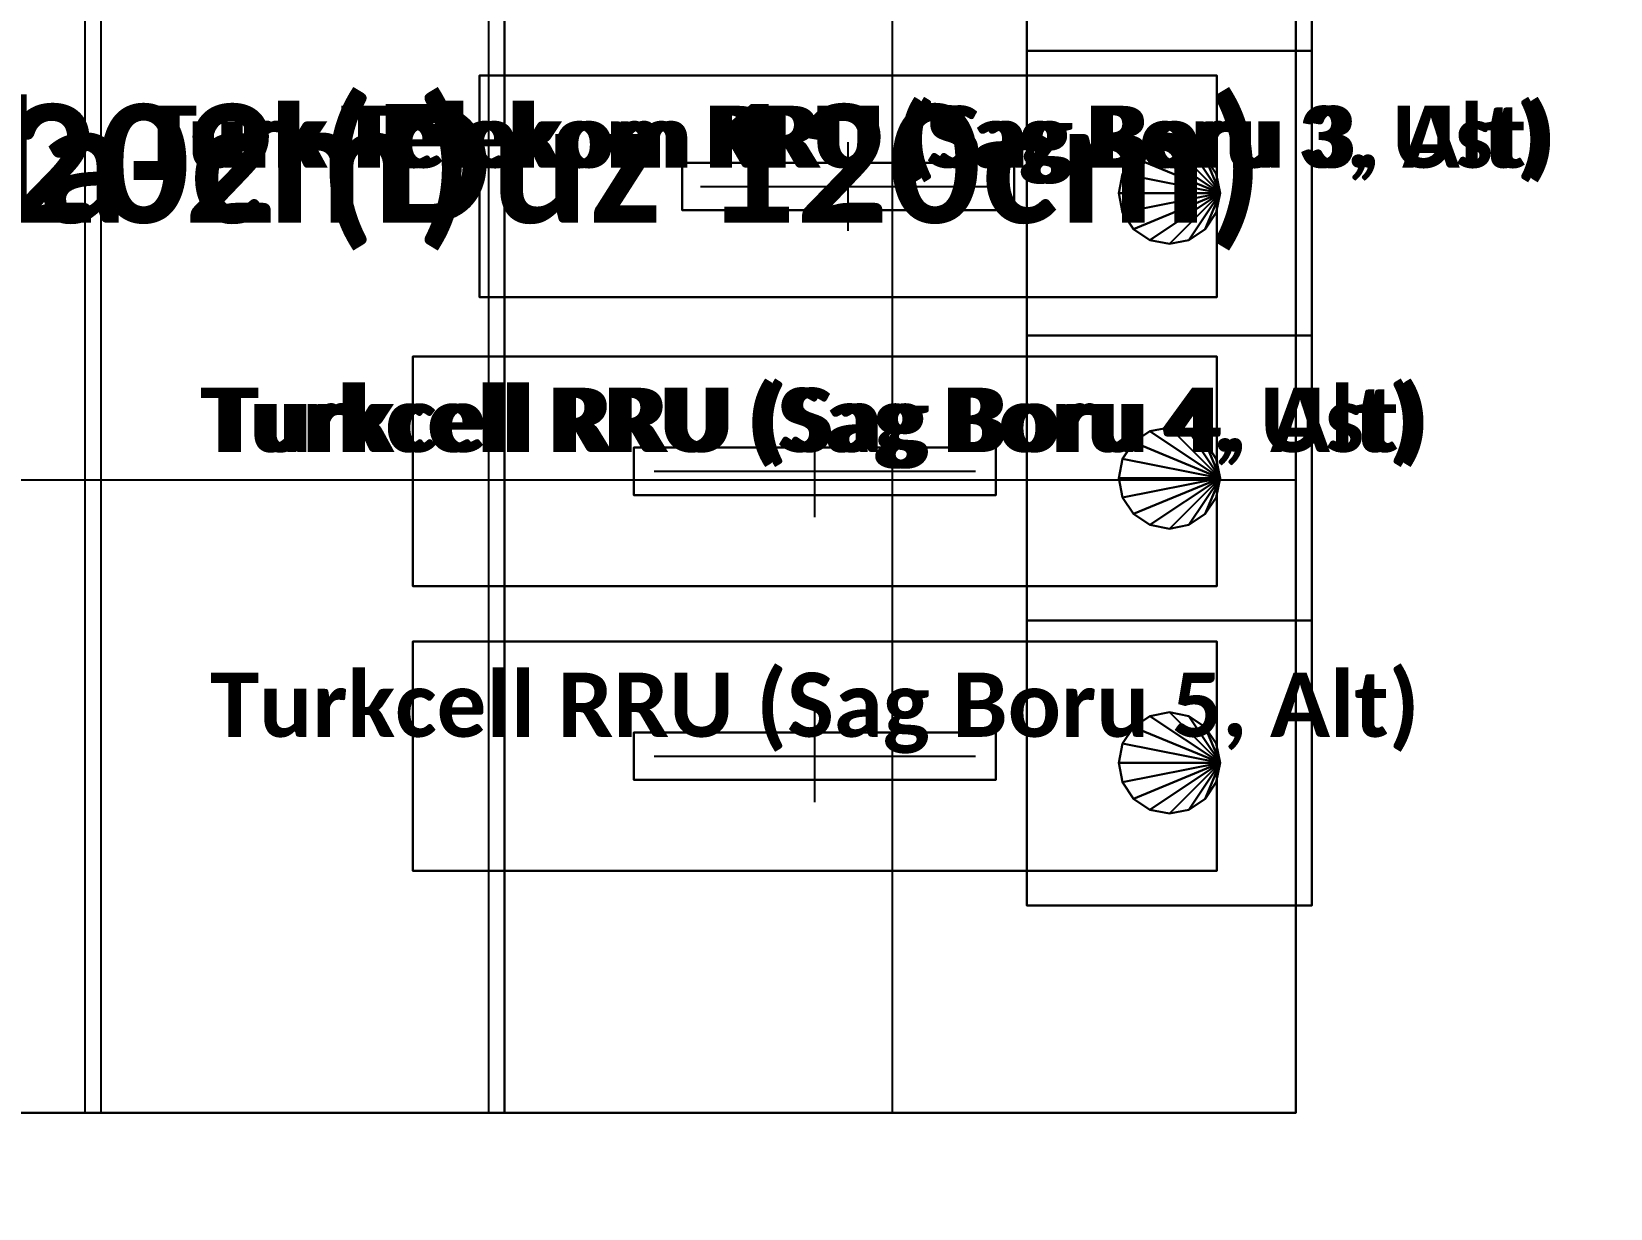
# Model space of a CAD drawing. Header units: metres. Extents: x -15 to 15, y -45.1 to 2.
# Drawn here: x -1.559 to -0.562, y 0.518 to 1.262 of the extents above; entities that cross this region are included whole.
import ezdxf
from ezdxf.enums import TextEntityAlignment as Align

# ---------------------------------------------------------------- set-up
doc = ezdxf.new("R2010")
doc.units = ezdxf.units.M
for name, color, linetype in [('BLOK_OZEL_PLATFORM', 140, 'CONTINUOUS'), ('EKP_TURK_TELEKOM_RRU', 4, 'CONTINUOUS'), ('EKP_TURKCELL_RRU', 5, 'CONTINUOUS'), ('MONTAJ_BORULARI', 2, 'CONTINUOUS'), ('ZEMIN_PLATFORM', 8, 'CONTINUOUS')]:
    doc.layers.add(name, color=color, linetype=linetype)
doc.styles.get("Standard").update_dxf_attribs({"font": 'calibrib.ttf'})

msp = doc.modelspace()

# ---------------------------------------------------------------- linework, layer by layer
at = {"layer": 'BLOK_OZEL_PLATFORM'}
for p, q in [((-1.52552, 0.57879, 0.011), (-1.52552, 1.77879, 0.011)), ((-1.51552, 0.57879, 0.011), (-1.51552, 1.77879, 0.011)), ((-1.27052, 0.57879, 0.011), (-1.27052, 1.77879, 0.011)), ((-1.26052, 0.57879, -0.029), (-1.26052, 1.77879, -0.029)), ((-1.26052, 0.57879, 0.011), (-1.26052, 1.77879, 0.011)), ((-1.01552, 0.57879, 0.011), (-1.01552, 1.77879, 0.011)), ((-0.76052, 0.57879, -0.029), (-0.76052, 1.77879, -0.029)), ((-0.76052, 0.57879, 0.011), (-0.76052, 1.77879, 0.011)), ((-2.28052, 0.97879, 0.011), (-1.26052, 0.97879, 0.011)), ((-1.78052, 0.97879, 0.011), (-0.76052, 0.97879, 0.011)), ((-2.28052, 0.57879, -0.029), (-1.26052, 0.57879, -0.029)), ((-2.28052, 0.57879, 0.011), (-1.26052, 0.57879, 0.011)), ((-1.78052, 0.57879, -0.029), (-0.76052, 0.57879, -0.029)), ((-1.78052, 0.57879, 0.011), (-0.76052, 0.57879, 0.011)), ((-1.26052, 0.57879, -0.029), (-1.26052, 0.57879, 0.011)), ((-0.76052, 0.57879, -0.029), (-0.76052, 0.57879, 0.011))]:
    msp.add_line(p, q, dxfattribs=at)
for points in [[(-2.28052, 0.57879, -0.029), (-1.26052, 0.57879, -0.029), (-1.26052, 1.77879, -0.029), (-2.28052, 1.77879, -0.029)], [(-2.28052, 0.57879, 0.011), (-1.26052, 0.57879, 0.011), (-1.26052, 1.77879, 0.011), (-2.28052, 1.77879, 0.011)], [(-1.78052, 0.57879, -0.029), (-0.76052, 0.57879, -0.029), (-0.76052, 1.77879, -0.029), (-1.78052, 1.77879, -0.029)], [(-1.78052, 0.57879, 0.011), (-0.76052, 0.57879, 0.011), (-0.76052, 1.77879, 0.011), (-1.78052, 1.77879, 0.011)], [(-1.26052, 0.57879, -0.029), (-1.26052, 1.77879, -0.029), (-1.26052, 1.77879, 0.011), (-1.26052, 0.57879, 0.011)], [(-0.76052, 0.57879, -0.029), (-0.76052, 1.77879, -0.029), (-0.76052, 1.77879, 0.011), (-0.76052, 0.57879, 0.011)], [(-2.28052, 0.57879, -0.029), (-1.26052, 0.57879, -0.029), (-1.26052, 0.57879, 0.011), (-2.28052, 0.57879, 0.011)], [(-1.78052, 0.57879, -0.029), (-0.76052, 0.57879, -0.029), (-0.76052, 0.57879, 0.011), (-1.78052, 0.57879, 0.011)]]:
    msp.add_3dface(points, dxfattribs=at)
at = {"layer": 'EKP_TURK_TELEKOM_RRU'}
for p, q in [((-0.81052, 1.23429, 0.36), (-1.27652, 1.23429, 0.36)), ((-1.27652, 1.23429, 0.36), (-1.27652, 1.09429, 0.36)), ((-0.81052, 1.23429, 0.87), (-1.27652, 1.23429, 0.87)), ((-1.27652, 1.23429, 0.87), (-1.27652, 1.09429, 0.87)), ((-1.27652, 1.23429, 0.36), (-1.27652, 1.23429, 0.87)), ((-0.81052, 1.23429, 1.14), (-1.27652, 1.23429, 1.14)), ((-1.27652, 1.23429, 1.14), (-1.27652, 1.09429, 1.14)), ((-0.81052, 1.23429, 1.65), (-1.27652, 1.23429, 1.65)), ((-1.27652, 1.23429, 1.65), (-1.27652, 1.09429, 1.65)), ((-1.27652, 1.23429, 1.14), (-1.27652, 1.23429, 1.65)), ((-0.81052, 1.09429, 0.36), (-0.81052, 1.23429, 0.36)), ((-0.81052, 1.09429, 0.87), (-0.81052, 1.23429, 0.87)), ((-0.81052, 1.23429, 0.36), (-0.81052, 1.23429, 0.87)), ((-0.81052, 1.09429, 1.14), (-0.81052, 1.23429, 1.14)), ((-0.81052, 1.09429, 1.65), (-0.81052, 1.23429, 1.65)), ((-0.81052, 1.23429, 1.14), (-0.81052, 1.23429, 1.65)), ((-1.04352, 1.13629, 0.87), (-1.04352, 1.19229, 0.87)), ((-1.04352, 1.13629, 1.65), (-1.04352, 1.19229, 1.65)), ((-0.93867, 1.17929, 0.87), (-1.14837, 1.17929, 0.87)), ((-1.14837, 1.17929, 0.87), (-1.14837, 1.14929, 0.87)), ((-0.93867, 1.17929, 0.9), (-1.14837, 1.17929, 0.9)), ((-1.14837, 1.17929, 0.9), (-1.14837, 1.14929, 0.9)), ((-1.14837, 1.17929, 0.87), (-1.14837, 1.17929, 0.9)), ((-0.93867, 1.17929, 1.65), (-1.14837, 1.17929, 1.65)), ((-1.14837, 1.17929, 1.65), (-1.14837, 1.14929, 1.65)), ((-0.93867, 1.17929, 1.68), (-1.14837, 1.17929, 1.68)), ((-1.14837, 1.17929, 1.68), (-1.14837, 1.14929, 1.68)), ((-1.14837, 1.17929, 1.65), (-1.14837, 1.17929, 1.68)), ((-0.93867, 1.14929, 0.87), (-0.93867, 1.17929, 0.87)), ((-0.93867, 1.14929, 0.9), (-0.93867, 1.17929, 0.9)), ((-0.93867, 1.17929, 0.87), (-0.93867, 1.17929, 0.9)), ((-0.93867, 1.14929, 1.65), (-0.93867, 1.17929, 1.65)), ((-0.93867, 1.14929, 1.68), (-0.93867, 1.17929, 1.68)), ((-0.93867, 1.17929, 1.65), (-0.93867, 1.17929, 1.68)), ((-1.13672, 1.16429, 0.87), (-0.95032, 1.16429, 0.87)), ((-1.13672, 1.16429, 1.65), (-0.95032, 1.16429, 1.65)), ((-1.14837, 1.14929, 0.87), (-0.93867, 1.14929, 0.87)), ((-1.14837, 1.14929, 0.9), (-0.93867, 1.14929, 0.9)), ((-1.14837, 1.14929, 0.87), (-1.14837, 1.14929, 0.9)), ((-1.14837, 1.14929, 1.65), (-0.93867, 1.14929, 1.65)), ((-1.14837, 1.14929, 1.68), (-0.93867, 1.14929, 1.68)), ((-1.14837, 1.14929, 1.65), (-1.14837, 1.14929, 1.68)), ((-0.93867, 1.14929, 0.87), (-0.93867, 1.14929, 0.9)), ((-0.93867, 1.14929, 1.65), (-0.93867, 1.14929, 1.68)), ((-1.27652, 1.09429, 0.36), (-0.81052, 1.09429, 0.36)), ((-1.27652, 1.09429, 0.87), (-0.81052, 1.09429, 0.87)), ((-1.27652, 1.09429, 0.36), (-1.27652, 1.09429, 0.87)), ((-1.27652, 1.09429, 1.14), (-0.81052, 1.09429, 1.14)), ((-1.27652, 1.09429, 1.65), (-0.81052, 1.09429, 1.65)), ((-1.27652, 1.09429, 1.14), (-1.27652, 1.09429, 1.65)), ((-0.81052, 1.09429, 0.36), (-0.81052, 1.09429, 0.87)), ((-0.81052, 1.09429, 1.14), (-0.81052, 1.09429, 1.65))]:
    msp.add_line(p, q, dxfattribs=at)
for points in [[(-1.27652, 1.09429, 0.36), (-0.81052, 1.09429, 0.36), (-0.81052, 1.23429, 0.36), (-1.27652, 1.23429, 0.36)], [(-1.27652, 1.09429, 0.87), (-0.81052, 1.09429, 0.87), (-0.81052, 1.23429, 0.87), (-1.27652, 1.23429, 0.87)], [(-1.27652, 1.23429, 0.36), (-0.81052, 1.23429, 0.36), (-0.81052, 1.23429, 0.87), (-1.27652, 1.23429, 0.87)], [(-1.27652, 1.09429, 0.36), (-1.27652, 1.23429, 0.36), (-1.27652, 1.23429, 0.87), (-1.27652, 1.09429, 0.87)], [(-1.27652, 1.09429, 1.14), (-0.81052, 1.09429, 1.14), (-0.81052, 1.23429, 1.14), (-1.27652, 1.23429, 1.14)], [(-1.27652, 1.09429, 1.65), (-0.81052, 1.09429, 1.65), (-0.81052, 1.23429, 1.65), (-1.27652, 1.23429, 1.65)], [(-1.27652, 1.23429, 1.14), (-0.81052, 1.23429, 1.14), (-0.81052, 1.23429, 1.65), (-1.27652, 1.23429, 1.65)], [(-1.27652, 1.09429, 1.14), (-1.27652, 1.23429, 1.14), (-1.27652, 1.23429, 1.65), (-1.27652, 1.09429, 1.65)], [(-0.81052, 1.09429, 0.36), (-0.81052, 1.23429, 0.36), (-0.81052, 1.23429, 0.87), (-0.81052, 1.09429, 0.87)], [(-0.81052, 1.09429, 1.14), (-0.81052, 1.23429, 1.14), (-0.81052, 1.23429, 1.65), (-0.81052, 1.09429, 1.65)], [(-1.14837, 1.14929, 0.87), (-0.93867, 1.14929, 0.87), (-0.93867, 1.17929, 0.87), (-1.14837, 1.17929, 0.87)], [(-1.14837, 1.14929, 0.9), (-0.93867, 1.14929, 0.9), (-0.93867, 1.17929, 0.9), (-1.14837, 1.17929, 0.9)], [(-1.14837, 1.17929, 0.87), (-0.93867, 1.17929, 0.87), (-0.93867, 1.17929, 0.9), (-1.14837, 1.17929, 0.9)], [(-1.14837, 1.14929, 0.87), (-1.14837, 1.17929, 0.87), (-1.14837, 1.17929, 0.9), (-1.14837, 1.14929, 0.9)], [(-1.14837, 1.14929, 1.65), (-0.93867, 1.14929, 1.65), (-0.93867, 1.17929, 1.65), (-1.14837, 1.17929, 1.65)], [(-1.14837, 1.14929, 1.68), (-0.93867, 1.14929, 1.68), (-0.93867, 1.17929, 1.68), (-1.14837, 1.17929, 1.68)], [(-1.14837, 1.17929, 1.65), (-0.93867, 1.17929, 1.65), (-0.93867, 1.17929, 1.68), (-1.14837, 1.17929, 1.68)], [(-1.14837, 1.14929, 1.65), (-1.14837, 1.17929, 1.65), (-1.14837, 1.17929, 1.68), (-1.14837, 1.14929, 1.68)], [(-0.93867, 1.14929, 0.87), (-0.93867, 1.17929, 0.87), (-0.93867, 1.17929, 0.9), (-0.93867, 1.14929, 0.9)], [(-0.93867, 1.14929, 1.65), (-0.93867, 1.17929, 1.65), (-0.93867, 1.17929, 1.68), (-0.93867, 1.14929, 1.68)], [(-1.14837, 1.14929, 0.87), (-0.93867, 1.14929, 0.87), (-0.93867, 1.14929, 0.9), (-1.14837, 1.14929, 0.9)], [(-1.14837, 1.14929, 1.65), (-0.93867, 1.14929, 1.65), (-0.93867, 1.14929, 1.68), (-1.14837, 1.14929, 1.68)], [(-1.27652, 1.09429, 0.36), (-0.81052, 1.09429, 0.36), (-0.81052, 1.09429, 0.87), (-1.27652, 1.09429, 0.87)], [(-1.27652, 1.09429, 1.14), (-0.81052, 1.09429, 1.14), (-0.81052, 1.09429, 1.65), (-1.27652, 1.09429, 1.65)]]:
    msp.add_3dface(points, dxfattribs=at)
at = {"layer": 'EKP_TURKCELL_RRU'}
for p, q in [((-0.81052, 1.05679, 0.3335), (-1.31852, 1.05679, 0.3335)), ((-1.31852, 1.05679, 0.3335), (-1.31852, 0.91179, 0.3335)), ((-0.81052, 1.05679, 0.8965), (-1.31852, 1.05679, 0.8965)), ((-1.31852, 1.05679, 0.8965), (-1.31852, 0.91179, 0.8965)), ((-1.31852, 1.05679, 0.3335), (-1.31852, 1.05679, 0.8965)), ((-0.81052, 1.05679, 1.1135), (-1.31852, 1.05679, 1.1135)), ((-1.31852, 1.05679, 1.1135), (-1.31852, 0.91179, 1.1135)), ((-0.81052, 1.05679, 1.6765), (-1.31852, 1.05679, 1.6765)), ((-1.31852, 1.05679, 1.6765), (-1.31852, 0.91179, 1.6765)), ((-1.31852, 1.05679, 1.1135), (-1.31852, 1.05679, 1.6765)), ((-0.81052, 0.91179, 0.3335), (-0.81052, 1.05679, 0.3335)), ((-0.81052, 0.91179, 0.8965), (-0.81052, 1.05679, 0.8965)), ((-0.81052, 1.05679, 0.3335), (-0.81052, 1.05679, 0.8965)), ((-0.81052, 0.91179, 1.1135), (-0.81052, 1.05679, 1.1135)), ((-0.81052, 0.91179, 1.6765), (-0.81052, 1.05679, 1.6765)), ((-0.81052, 1.05679, 1.1135), (-0.81052, 1.05679, 1.6765)), ((-1.06452, 0.95529, 0.8965), (-1.06452, 1.01329, 0.8965)), ((-1.06452, 0.95529, 1.6765), (-1.06452, 1.01329, 1.6765)), ((-0.95022, 0.99929, 0.8965), (-1.17882, 0.99929, 0.8965)), ((-1.17882, 0.99929, 0.8965), (-1.17882, 0.96929, 0.8965)), ((-0.95022, 0.99929, 0.9265), (-1.17882, 0.99929, 0.9265)), ((-1.17882, 0.99929, 0.9265), (-1.17882, 0.96929, 0.9265)), ((-1.17882, 0.99929, 0.8965), (-1.17882, 0.99929, 0.9265)), ((-0.95022, 0.99929, 1.6765), (-1.17882, 0.99929, 1.6765)), ((-1.17882, 0.99929, 1.6765), (-1.17882, 0.96929, 1.6765)), ((-0.95022, 0.99929, 1.7065), (-1.17882, 0.99929, 1.7065)), ((-1.17882, 0.99929, 1.7065), (-1.17882, 0.96929, 1.7065)), ((-1.17882, 0.99929, 1.6765), (-1.17882, 0.99929, 1.7065)), ((-0.95022, 0.96929, 0.8965), (-0.95022, 0.99929, 0.8965)), ((-0.95022, 0.96929, 0.9265), (-0.95022, 0.99929, 0.9265)), ((-0.95022, 0.99929, 0.8965), (-0.95022, 0.99929, 0.9265)), ((-0.95022, 0.96929, 1.6765), (-0.95022, 0.99929, 1.6765)), ((-0.95022, 0.96929, 1.7065), (-0.95022, 0.99929, 1.7065)), ((-0.95022, 0.99929, 1.6765), (-0.95022, 0.99929, 1.7065)), ((-1.16612, 0.98429, 0.8965), (-0.96292, 0.98429, 0.8965)), ((-1.16612, 0.98429, 1.6765), (-0.96292, 0.98429, 1.6765)), ((-1.17882, 0.96929, 0.8965), (-0.95022, 0.96929, 0.8965)), ((-1.17882, 0.96929, 0.9265), (-0.95022, 0.96929, 0.9265)), ((-1.17882, 0.96929, 0.8965), (-1.17882, 0.96929, 0.9265)), ((-1.17882, 0.96929, 1.6765), (-0.95022, 0.96929, 1.6765)), ((-1.17882, 0.96929, 1.7065), (-0.95022, 0.96929, 1.7065)), ((-1.17882, 0.96929, 1.6765), (-1.17882, 0.96929, 1.7065)), ((-0.95022, 0.96929, 0.8965), (-0.95022, 0.96929, 0.9265)), ((-0.95022, 0.96929, 1.6765), (-0.95022, 0.96929, 1.7065)), ((-1.31852, 0.91179, 0.3335), (-0.81052, 0.91179, 0.3335)), ((-1.31852, 0.91179, 0.8965), (-0.81052, 0.91179, 0.8965)), ((-1.31852, 0.91179, 0.3335), (-1.31852, 0.91179, 0.8965)), ((-1.31852, 0.91179, 1.1135), (-0.81052, 0.91179, 1.1135)), ((-1.31852, 0.91179, 1.6765), (-0.81052, 0.91179, 1.6765)), ((-1.31852, 0.91179, 1.1135), (-1.31852, 0.91179, 1.6765)), ((-0.81052, 0.91179, 0.3335), (-0.81052, 0.91179, 0.8965)), ((-0.81052, 0.91179, 1.1135), (-0.81052, 0.91179, 1.6765)), ((-0.81052, 0.87679, 0.3335), (-1.31852, 0.87679, 0.3335)), ((-1.31852, 0.87679, 0.3335), (-1.31852, 0.73179, 0.3335)), ((-0.81052, 0.87679, 0.8965), (-1.31852, 0.87679, 0.8965)), ((-1.31852, 0.87679, 0.8965), (-1.31852, 0.73179, 0.8965)), ((-1.31852, 0.87679, 0.3335), (-1.31852, 0.87679, 0.8965)), ((-0.81052, 0.73179, 0.3335), (-0.81052, 0.87679, 0.3335)), ((-0.81052, 0.73179, 0.8965), (-0.81052, 0.87679, 0.8965)), ((-0.81052, 0.87679, 0.3335), (-0.81052, 0.87679, 0.8965)), ((-1.06452, 0.77529, 0.8965), (-1.06452, 0.83329, 0.8965)), ((-0.95022, 0.81929, 0.8965), (-1.17882, 0.81929, 0.8965)), ((-1.17882, 0.81929, 0.8965), (-1.17882, 0.78929, 0.8965)), ((-0.95022, 0.81929, 0.9265), (-1.17882, 0.81929, 0.9265)), ((-1.17882, 0.81929, 0.9265), (-1.17882, 0.78929, 0.9265)), ((-1.17882, 0.81929, 0.8965), (-1.17882, 0.81929, 0.9265)), ((-0.95022, 0.78929, 0.8965), (-0.95022, 0.81929, 0.8965)), ((-0.95022, 0.78929, 0.9265), (-0.95022, 0.81929, 0.9265)), ((-0.95022, 0.81929, 0.8965), (-0.95022, 0.81929, 0.9265)), ((-1.16612, 0.80429, 0.8965), (-0.96292, 0.80429, 0.8965)), ((-1.17882, 0.78929, 0.8965), (-0.95022, 0.78929, 0.8965)), ((-1.17882, 0.78929, 0.9265), (-0.95022, 0.78929, 0.9265)), ((-1.17882, 0.78929, 0.8965), (-1.17882, 0.78929, 0.9265)), ((-0.95022, 0.78929, 0.8965), (-0.95022, 0.78929, 0.9265)), ((-1.31852, 0.73179, 0.3335), (-0.81052, 0.73179, 0.3335)), ((-1.31852, 0.73179, 0.8965), (-0.81052, 0.73179, 0.8965)), ((-1.31852, 0.73179, 0.3335), (-1.31852, 0.73179, 0.8965)), ((-0.81052, 0.73179, 0.3335), (-0.81052, 0.73179, 0.8965))]:
    msp.add_line(p, q, dxfattribs=at)
for points in [[(-1.31852, 0.91179, 0.3335), (-0.81052, 0.91179, 0.3335), (-0.81052, 1.05679, 0.3335), (-1.31852, 1.05679, 0.3335)], [(-1.31852, 0.91179, 0.8965), (-0.81052, 0.91179, 0.8965), (-0.81052, 1.05679, 0.8965), (-1.31852, 1.05679, 0.8965)], [(-1.31852, 1.05679, 0.3335), (-0.81052, 1.05679, 0.3335), (-0.81052, 1.05679, 0.8965), (-1.31852, 1.05679, 0.8965)], [(-1.31852, 0.91179, 0.3335), (-1.31852, 1.05679, 0.3335), (-1.31852, 1.05679, 0.8965), (-1.31852, 0.91179, 0.8965)], [(-1.31852, 0.91179, 1.1135), (-0.81052, 0.91179, 1.1135), (-0.81052, 1.05679, 1.1135), (-1.31852, 1.05679, 1.1135)], [(-1.31852, 0.91179, 1.6765), (-0.81052, 0.91179, 1.6765), (-0.81052, 1.05679, 1.6765), (-1.31852, 1.05679, 1.6765)], [(-1.31852, 1.05679, 1.1135), (-0.81052, 1.05679, 1.1135), (-0.81052, 1.05679, 1.6765), (-1.31852, 1.05679, 1.6765)], [(-1.31852, 0.91179, 1.1135), (-1.31852, 1.05679, 1.1135), (-1.31852, 1.05679, 1.6765), (-1.31852, 0.91179, 1.6765)], [(-0.81052, 0.91179, 0.3335), (-0.81052, 1.05679, 0.3335), (-0.81052, 1.05679, 0.8965), (-0.81052, 0.91179, 0.8965)], [(-0.81052, 0.91179, 1.1135), (-0.81052, 1.05679, 1.1135), (-0.81052, 1.05679, 1.6765), (-0.81052, 0.91179, 1.6765)], [(-1.17882, 0.96929, 0.8965), (-0.95022, 0.96929, 0.8965), (-0.95022, 0.99929, 0.8965), (-1.17882, 0.99929, 0.8965)], [(-1.17882, 0.96929, 0.9265), (-0.95022, 0.96929, 0.9265), (-0.95022, 0.99929, 0.9265), (-1.17882, 0.99929, 0.9265)], [(-1.17882, 0.99929, 0.8965), (-0.95022, 0.99929, 0.8965), (-0.95022, 0.99929, 0.9265), (-1.17882, 0.99929, 0.9265)], [(-1.17882, 0.96929, 0.8965), (-1.17882, 0.99929, 0.8965), (-1.17882, 0.99929, 0.9265), (-1.17882, 0.96929, 0.9265)], [(-1.17882, 0.96929, 1.6765), (-0.95022, 0.96929, 1.6765), (-0.95022, 0.99929, 1.6765), (-1.17882, 0.99929, 1.6765)], [(-1.17882, 0.96929, 1.7065), (-0.95022, 0.96929, 1.7065), (-0.95022, 0.99929, 1.7065), (-1.17882, 0.99929, 1.7065)], [(-1.17882, 0.99929, 1.6765), (-0.95022, 0.99929, 1.6765), (-0.95022, 0.99929, 1.7065), (-1.17882, 0.99929, 1.7065)], [(-1.17882, 0.96929, 1.6765), (-1.17882, 0.99929, 1.6765), (-1.17882, 0.99929, 1.7065), (-1.17882, 0.96929, 1.7065)], [(-0.95022, 0.96929, 0.8965), (-0.95022, 0.99929, 0.8965), (-0.95022, 0.99929, 0.9265), (-0.95022, 0.96929, 0.9265)], [(-0.95022, 0.96929, 1.6765), (-0.95022, 0.99929, 1.6765), (-0.95022, 0.99929, 1.7065), (-0.95022, 0.96929, 1.7065)], [(-1.17882, 0.96929, 0.8965), (-0.95022, 0.96929, 0.8965), (-0.95022, 0.96929, 0.9265), (-1.17882, 0.96929, 0.9265)], [(-1.17882, 0.96929, 1.6765), (-0.95022, 0.96929, 1.6765), (-0.95022, 0.96929, 1.7065), (-1.17882, 0.96929, 1.7065)], [(-1.31852, 0.91179, 0.3335), (-0.81052, 0.91179, 0.3335), (-0.81052, 0.91179, 0.8965), (-1.31852, 0.91179, 0.8965)], [(-1.31852, 0.91179, 1.1135), (-0.81052, 0.91179, 1.1135), (-0.81052, 0.91179, 1.6765), (-1.31852, 0.91179, 1.6765)], [(-1.31852, 0.73179, 0.3335), (-0.81052, 0.73179, 0.3335), (-0.81052, 0.87679, 0.3335), (-1.31852, 0.87679, 0.3335)], [(-1.31852, 0.73179, 0.8965), (-0.81052, 0.73179, 0.8965), (-0.81052, 0.87679, 0.8965), (-1.31852, 0.87679, 0.8965)], [(-1.31852, 0.87679, 0.3335), (-0.81052, 0.87679, 0.3335), (-0.81052, 0.87679, 0.8965), (-1.31852, 0.87679, 0.8965)], [(-1.31852, 0.73179, 0.3335), (-1.31852, 0.87679, 0.3335), (-1.31852, 0.87679, 0.8965), (-1.31852, 0.73179, 0.8965)], [(-0.81052, 0.73179, 0.3335), (-0.81052, 0.87679, 0.3335), (-0.81052, 0.87679, 0.8965), (-0.81052, 0.73179, 0.8965)], [(-1.17882, 0.78929, 0.8965), (-0.95022, 0.78929, 0.8965), (-0.95022, 0.81929, 0.8965), (-1.17882, 0.81929, 0.8965)], [(-1.17882, 0.78929, 0.9265), (-0.95022, 0.78929, 0.9265), (-0.95022, 0.81929, 0.9265), (-1.17882, 0.81929, 0.9265)], [(-1.17882, 0.81929, 0.8965), (-0.95022, 0.81929, 0.8965), (-0.95022, 0.81929, 0.9265), (-1.17882, 0.81929, 0.9265)], [(-1.17882, 0.78929, 0.8965), (-1.17882, 0.81929, 0.8965), (-1.17882, 0.81929, 0.9265), (-1.17882, 0.78929, 0.9265)], [(-0.95022, 0.78929, 0.8965), (-0.95022, 0.81929, 0.8965), (-0.95022, 0.81929, 0.9265), (-0.95022, 0.78929, 0.9265)], [(-1.17882, 0.78929, 0.8965), (-0.95022, 0.78929, 0.8965), (-0.95022, 0.78929, 0.9265), (-1.17882, 0.78929, 0.9265)], [(-1.31852, 0.73179, 0.3335), (-0.81052, 0.73179, 0.3335), (-0.81052, 0.73179, 0.8965), (-1.31852, 0.73179, 0.8965)]]:
    msp.add_3dface(points, dxfattribs=at)
at = {"layer": 'MONTAJ_BORULARI'}
for p, q in [((-0.9305, 1.43), (-0.9305, 1.25)), ((-0.9305, 1.43, 0.015), (-0.9305, 1.25, 0.015)), ((-0.7505, 1.25), (-0.7505, 1.43)), ((-0.7505, 1.25, 0.015), (-0.7505, 1.43, 0.015)), ((-0.9305, 1.25), (-0.7505, 1.25)), ((-0.9305, 1.25, 0.015), (-0.7505, 1.25, 0.015)), ((-0.9305, 1.25), (-0.9305, 1.25, 0.015)), ((-0.7505, 1.25), (-0.9305, 1.25)), ((-0.9305, 1.25), (-0.9305, 1.07)), ((-0.7505, 1.25, 0.015), (-0.9305, 1.25, 0.015)), ((-0.9305, 1.25, 0.015), (-0.9305, 1.07, 0.015)), ((-0.9305, 1.25), (-0.9305, 1.25, 0.015)), ((-0.7505, 1.25), (-0.7505, 1.25, 0.015)), ((-0.7505, 1.07), (-0.7505, 1.25)), ((-0.7505, 1.07, 0.015), (-0.7505, 1.25, 0.015)), ((-0.7505, 1.25), (-0.7505, 1.25, 0.015)), ((-0.85275, 1.18956), (-0.86313, 1.18263)), ((-0.85275, 1.18956, 1.7), (-0.86313, 1.18263, 1.7)), ((-0.8405, 1.192), (-0.85275, 1.18956)), ((-0.8405, 1.192, 1.7), (-0.85275, 1.18956, 1.7)), ((-0.82825, 1.18956), (-0.8405, 1.192)), ((-0.82825, 1.18956, 1.7), (-0.8405, 1.192, 1.7)), ((-0.8405, 1.192), (-0.8405, 1.192, 1.7)), ((-0.81787, 1.18263), (-0.82825, 1.18956)), ((-0.81787, 1.18263, 1.7), (-0.82825, 1.18956, 1.7)), ((-0.86313, 1.18263), (-0.87006, 1.17225)), ((-0.86313, 1.18263, 1.7), (-0.87006, 1.17225, 1.7)), ((-0.81094, 1.17225), (-0.81787, 1.18263)), ((-0.81094, 1.17225, 1.7), (-0.81787, 1.18263, 1.7)), ((-0.87006, 1.17225), (-0.8725, 1.16)), ((-0.87006, 1.17225, 1.7), (-0.8725, 1.16, 1.7)), ((-0.8085, 1.16), (-0.81094, 1.17225)), ((-0.8085, 1.16, 1.7), (-0.81094, 1.17225, 1.7)), ((-0.8725, 1.16), (-0.87006, 1.14775)), ((-0.8725, 1.16, 1.7), (-0.87006, 1.14775, 1.7)), ((-0.8725, 1.16), (-0.8725, 1.16, 1.7)), ((-0.81094, 1.14775), (-0.8085, 1.16)), ((-0.81094, 1.14775, 1.7), (-0.8085, 1.16, 1.7)), ((-0.8085, 1.16), (-0.8085, 1.16, 1.7)), ((-0.87006, 1.14775), (-0.86313, 1.13737)), ((-0.87006, 1.14775, 1.7), (-0.86313, 1.13737, 1.7)), ((-0.81787, 1.13737), (-0.81094, 1.14775)), ((-0.81787, 1.13737, 1.7), (-0.81094, 1.14775, 1.7)), ((-0.86313, 1.13737), (-0.85275, 1.13044)), ((-0.86313, 1.13737, 1.7), (-0.85275, 1.13044, 1.7)), ((-0.82825, 1.13044), (-0.81787, 1.13737)), ((-0.82825, 1.13044, 1.7), (-0.81787, 1.13737, 1.7)), ((-0.85275, 1.13044), (-0.8405, 1.128)), ((-0.85275, 1.13044, 1.7), (-0.8405, 1.128, 1.7)), ((-0.8405, 1.128), (-0.82825, 1.13044)), ((-0.8405, 1.128, 1.7), (-0.82825, 1.13044, 1.7)), ((-0.8405, 1.128), (-0.8405, 1.128, 1.7)), ((-0.9305, 1.07), (-0.7505, 1.07)), ((-0.9305, 1.07, 0.015), (-0.7505, 1.07, 0.015)), ((-0.9305, 1.07), (-0.9305, 1.07, 0.015)), ((-0.7505, 1.07), (-0.9305, 1.07)), ((-0.9305, 1.07), (-0.9305, 0.89)), ((-0.7505, 1.07, 0.015), (-0.9305, 1.07, 0.015)), ((-0.9305, 1.07, 0.015), (-0.9305, 0.89, 0.015)), ((-0.9305, 1.07), (-0.9305, 1.07, 0.015)), ((-0.7505, 1.07), (-0.7505, 1.07, 0.015)), ((-0.7505, 0.89), (-0.7505, 1.07)), ((-0.7505, 0.89, 0.015), (-0.7505, 1.07, 0.015)), ((-0.7505, 1.07), (-0.7505, 1.07, 0.015)), ((-0.85275, 1.00956), (-0.86313, 1.00263)), ((-0.85275, 1.00956, 1.7), (-0.86313, 1.00263, 1.7)), ((-0.8405, 1.012), (-0.85275, 1.00956)), ((-0.8405, 1.012, 1.7), (-0.85275, 1.00956, 1.7)), ((-0.82825, 1.00956), (-0.8405, 1.012)), ((-0.82825, 1.00956, 1.7), (-0.8405, 1.012, 1.7)), ((-0.8405, 1.012), (-0.8405, 1.012, 1.7)), ((-0.81787, 1.00263), (-0.82825, 1.00956)), ((-0.81787, 1.00263, 1.7), (-0.82825, 1.00956, 1.7)), ((-0.86313, 1.00263), (-0.87006, 0.99225)), ((-0.86313, 1.00263, 1.7), (-0.87006, 0.99225, 1.7)), ((-0.81094, 0.99225), (-0.81787, 1.00263)), ((-0.81094, 0.99225, 1.7), (-0.81787, 1.00263, 1.7)), ((-0.87006, 0.99225), (-0.8725, 0.98)), ((-0.87006, 0.99225, 1.7), (-0.8725, 0.98, 1.7)), ((-0.8085, 0.98), (-0.81094, 0.99225)), ((-0.8085, 0.98, 1.7), (-0.81094, 0.99225, 1.7)), ((-0.8725, 0.98), (-0.87006, 0.96775)), ((-0.8725, 0.98, 1.7), (-0.87006, 0.96775, 1.7)), ((-0.8725, 0.98), (-0.8725, 0.98, 1.7)), ((-0.81094, 0.96775), (-0.8085, 0.98)), ((-0.81094, 0.96775, 1.7), (-0.8085, 0.98, 1.7)), ((-0.8085, 0.98), (-0.8085, 0.98, 1.7)), ((-0.87006, 0.96775), (-0.86313, 0.95737)), ((-0.87006, 0.96775, 1.7), (-0.86313, 0.95737, 1.7)), ((-0.81787, 0.95737), (-0.81094, 0.96775)), ((-0.81787, 0.95737, 1.7), (-0.81094, 0.96775, 1.7)), ((-0.86313, 0.95737), (-0.85275, 0.95044)), ((-0.86313, 0.95737, 1.7), (-0.85275, 0.95044, 1.7)), ((-0.85275, 0.95044), (-0.8405, 0.948)), ((-0.85275, 0.95044, 1.7), (-0.8405, 0.948, 1.7)), ((-0.8405, 0.948), (-0.82825, 0.95044)), ((-0.8405, 0.948, 1.7), (-0.82825, 0.95044, 1.7)), ((-0.8405, 0.948), (-0.8405, 0.948, 1.7)), ((-0.82825, 0.95044), (-0.81787, 0.95737)), ((-0.82825, 0.95044, 1.7), (-0.81787, 0.95737, 1.7)), ((-0.9305, 0.89), (-0.7505, 0.89)), ((-0.9305, 0.89, 0.015), (-0.7505, 0.89, 0.015)), ((-0.9305, 0.89), (-0.9305, 0.89, 0.015)), ((-0.7505, 0.89), (-0.9305, 0.89)), ((-0.9305, 0.89), (-0.9305, 0.71)), ((-0.7505, 0.89, 0.015), (-0.9305, 0.89, 0.015)), ((-0.9305, 0.89, 0.015), (-0.9305, 0.71, 0.015)), ((-0.9305, 0.89), (-0.9305, 0.89, 0.015)), ((-0.7505, 0.89), (-0.7505, 0.89, 0.015)), ((-0.7505, 0.71), (-0.7505, 0.89)), ((-0.7505, 0.71, 0.015), (-0.7505, 0.89, 0.015)), ((-0.7505, 0.89), (-0.7505, 0.89, 0.015)), ((-0.85275, 0.82956), (-0.86313, 0.82263)), ((-0.85275, 0.82956, 1.7), (-0.86313, 0.82263, 1.7)), ((-0.8405, 0.832), (-0.85275, 0.82956)), ((-0.8405, 0.832, 1.7), (-0.85275, 0.82956, 1.7)), ((-0.82825, 0.82956), (-0.8405, 0.832)), ((-0.82825, 0.82956, 1.7), (-0.8405, 0.832, 1.7)), ((-0.8405, 0.832), (-0.8405, 0.832, 1.7)), ((-0.81787, 0.82263), (-0.82825, 0.82956)), ((-0.81787, 0.82263, 1.7), (-0.82825, 0.82956, 1.7)), ((-0.86313, 0.82263), (-0.87006, 0.81225)), ((-0.86313, 0.82263, 1.7), (-0.87006, 0.81225, 1.7)), ((-0.81094, 0.81225), (-0.81787, 0.82263)), ((-0.81094, 0.81225, 1.7), (-0.81787, 0.82263, 1.7)), ((-0.87006, 0.81225), (-0.8725, 0.8)), ((-0.87006, 0.81225, 1.7), (-0.8725, 0.8, 1.7)), ((-0.8085, 0.8), (-0.81094, 0.81225)), ((-0.8085, 0.8, 1.7), (-0.81094, 0.81225, 1.7)), ((-0.8725, 0.8), (-0.87006, 0.78775)), ((-0.8725, 0.8, 1.7), (-0.87006, 0.78775, 1.7)), ((-0.8725, 0.8), (-0.8725, 0.8, 1.7)), ((-0.81094, 0.78775), (-0.8085, 0.8)), ((-0.81094, 0.78775, 1.7), (-0.8085, 0.8, 1.7)), ((-0.8085, 0.8), (-0.8085, 0.8, 1.7)), ((-0.87006, 0.78775), (-0.86313, 0.77737)), ((-0.87006, 0.78775, 1.7), (-0.86313, 0.77737, 1.7)), ((-0.81787, 0.77737), (-0.81094, 0.78775)), ((-0.81787, 0.77737, 1.7), (-0.81094, 0.78775, 1.7)), ((-0.86313, 0.77737), (-0.85275, 0.77044)), ((-0.86313, 0.77737, 1.7), (-0.85275, 0.77044, 1.7)), ((-0.85275, 0.77044), (-0.8405, 0.768)), ((-0.85275, 0.77044, 1.7), (-0.8405, 0.768, 1.7)), ((-0.8405, 0.768), (-0.82825, 0.77044)), ((-0.8405, 0.768, 1.7), (-0.82825, 0.77044, 1.7)), ((-0.82825, 0.77044), (-0.81787, 0.77737)), ((-0.82825, 0.77044, 1.7), (-0.81787, 0.77737, 1.7)), ((-0.8405, 0.768), (-0.8405, 0.768, 1.7)), ((-0.9305, 0.71), (-0.7505, 0.71)), ((-0.9305, 0.71, 0.015), (-0.7505, 0.71, 0.015)), ((-0.9305, 0.71), (-0.9305, 0.71, 0.015)), ((-0.7505, 0.71), (-0.7505, 0.71, 0.015))]:
    msp.add_line(p, q, dxfattribs=at)
for points in [[(-0.9305, 1.25), (-0.7505, 1.25), (-0.7505, 1.43), (-0.9305, 1.43)], [(-0.9305, 1.25, 0.015), (-0.7505, 1.25, 0.015), (-0.7505, 1.43, 0.015), (-0.9305, 1.43, 0.015)], [(-0.9305, 1.25), (-0.9305, 1.43), (-0.9305, 1.43, 0.015), (-0.9305, 1.25, 0.015)], [(-0.7505, 1.25), (-0.7505, 1.43), (-0.7505, 1.43, 0.015), (-0.7505, 1.25, 0.015)], [(-0.9305, 1.25), (-0.7505, 1.25), (-0.7505, 1.25, 0.015), (-0.9305, 1.25, 0.015)], [(-0.9305, 1.07), (-0.7505, 1.07), (-0.7505, 1.25), (-0.9305, 1.25)], [(-0.9305, 1.07, 0.015), (-0.7505, 1.07, 0.015), (-0.7505, 1.25, 0.015), (-0.9305, 1.25, 0.015)], [(-0.9305, 1.25), (-0.7505, 1.25), (-0.7505, 1.25, 0.015), (-0.9305, 1.25, 0.015)], [(-0.9305, 1.07), (-0.9305, 1.25), (-0.9305, 1.25, 0.015), (-0.9305, 1.07, 0.015)], [(-0.7505, 1.07), (-0.7505, 1.25), (-0.7505, 1.25, 0.015), (-0.7505, 1.07, 0.015)], [(-0.85275, 1.18956), (-0.86313, 1.18263), (-0.86313, 1.18263, 1.7), (-0.85275, 1.18956, 1.7)], [(-0.8085, 1.16), (-0.85275, 1.18956), (-0.86313, 1.18263)], [(-0.8085, 1.16, 1.7), (-0.85275, 1.18956, 1.7), (-0.86313, 1.18263, 1.7)], [(-0.8405, 1.192), (-0.85275, 1.18956), (-0.85275, 1.18956, 1.7), (-0.8405, 1.192, 1.7)], [(-0.8085, 1.16), (-0.8405, 1.192), (-0.85275, 1.18956)], [(-0.8085, 1.16, 1.7), (-0.8405, 1.192, 1.7), (-0.85275, 1.18956, 1.7)], [(-0.82825, 1.18956), (-0.8405, 1.192), (-0.8405, 1.192, 1.7), (-0.82825, 1.18956, 1.7)], [(-0.8085, 1.16), (-0.82825, 1.18956), (-0.8405, 1.192)], [(-0.8085, 1.16, 1.7), (-0.82825, 1.18956, 1.7), (-0.8405, 1.192, 1.7)], [(-0.81787, 1.18263), (-0.82825, 1.18956), (-0.82825, 1.18956, 1.7), (-0.81787, 1.18263, 1.7)], [(-0.8085, 1.16), (-0.81787, 1.18263), (-0.82825, 1.18956)], [(-0.8085, 1.16, 1.7), (-0.81787, 1.18263, 1.7), (-0.82825, 1.18956, 1.7)], [(-0.86313, 1.18263), (-0.87006, 1.17225), (-0.87006, 1.17225, 1.7), (-0.86313, 1.18263, 1.7)], [(-0.8085, 1.16), (-0.86313, 1.18263), (-0.87006, 1.17225)], [(-0.8085, 1.16, 1.7), (-0.86313, 1.18263, 1.7), (-0.87006, 1.17225, 1.7)], [(-0.81094, 1.17225), (-0.81787, 1.18263), (-0.81787, 1.18263, 1.7), (-0.81094, 1.17225, 1.7)], [(-0.8085, 1.16), (-0.81094, 1.17225), (-0.81787, 1.18263)], [(-0.8085, 1.16, 1.7), (-0.81094, 1.17225, 1.7), (-0.81787, 1.18263, 1.7)], [(-0.87006, 1.17225), (-0.8725, 1.16), (-0.8725, 1.16, 1.7), (-0.87006, 1.17225, 1.7)], [(-0.8085, 1.16), (-0.87006, 1.17225), (-0.8725, 1.16)], [(-0.8085, 1.16, 1.7), (-0.87006, 1.17225, 1.7), (-0.8725, 1.16, 1.7)], [(-0.8085, 1.16), (-0.81094, 1.17225), (-0.81094, 1.17225, 1.7), (-0.8085, 1.16, 1.7)], [(-0.8725, 1.16), (-0.87006, 1.14775), (-0.87006, 1.14775, 1.7), (-0.8725, 1.16, 1.7)], [(-0.8085, 1.16), (-0.8725, 1.16), (-0.87006, 1.14775)], [(-0.8085, 1.16, 1.7), (-0.8725, 1.16, 1.7), (-0.87006, 1.14775, 1.7)], [(-0.8085, 1.16), (-0.87006, 1.14775), (-0.86313, 1.13737)], [(-0.8085, 1.16, 1.7), (-0.87006, 1.14775, 1.7), (-0.86313, 1.13737, 1.7)], [(-0.8085, 1.16), (-0.86313, 1.13737), (-0.85275, 1.13044)], [(-0.8085, 1.16, 1.7), (-0.86313, 1.13737, 1.7), (-0.85275, 1.13044, 1.7)], [(-0.8085, 1.16), (-0.85275, 1.13044), (-0.8405, 1.128)], [(-0.8085, 1.16, 1.7), (-0.85275, 1.13044, 1.7), (-0.8405, 1.128, 1.7)], [(-0.8085, 1.16), (-0.8405, 1.128), (-0.82825, 1.13044)], [(-0.8085, 1.16, 1.7), (-0.8405, 1.128, 1.7), (-0.82825, 1.13044, 1.7)], [(-0.8085, 1.16), (-0.82825, 1.13044), (-0.81787, 1.13737)], [(-0.8085, 1.16, 1.7), (-0.82825, 1.13044, 1.7), (-0.81787, 1.13737, 1.7)], [(-0.8085, 1.16), (-0.81787, 1.13737), (-0.81094, 1.14775)], [(-0.8085, 1.16, 1.7), (-0.81787, 1.13737, 1.7), (-0.81094, 1.14775, 1.7)], [(-0.81094, 1.14775), (-0.8085, 1.16), (-0.8085, 1.16, 1.7), (-0.81094, 1.14775, 1.7)], [(-0.87006, 1.14775), (-0.86313, 1.13737), (-0.86313, 1.13737, 1.7), (-0.87006, 1.14775, 1.7)], [(-0.81787, 1.13737), (-0.81094, 1.14775), (-0.81094, 1.14775, 1.7), (-0.81787, 1.13737, 1.7)], [(-0.86313, 1.13737), (-0.85275, 1.13044), (-0.85275, 1.13044, 1.7), (-0.86313, 1.13737, 1.7)], [(-0.82825, 1.13044), (-0.81787, 1.13737), (-0.81787, 1.13737, 1.7), (-0.82825, 1.13044, 1.7)], [(-0.85275, 1.13044), (-0.8405, 1.128), (-0.8405, 1.128, 1.7), (-0.85275, 1.13044, 1.7)], [(-0.8405, 1.128), (-0.82825, 1.13044), (-0.82825, 1.13044, 1.7), (-0.8405, 1.128, 1.7)], [(-0.9305, 1.07), (-0.7505, 1.07), (-0.7505, 1.07, 0.015), (-0.9305, 1.07, 0.015)], [(-0.9305, 0.89), (-0.7505, 0.89), (-0.7505, 1.07), (-0.9305, 1.07)], [(-0.9305, 0.89, 0.015), (-0.7505, 0.89, 0.015), (-0.7505, 1.07, 0.015), (-0.9305, 1.07, 0.015)], [(-0.9305, 1.07), (-0.7505, 1.07), (-0.7505, 1.07, 0.015), (-0.9305, 1.07, 0.015)], [(-0.9305, 0.89), (-0.9305, 1.07), (-0.9305, 1.07, 0.015), (-0.9305, 0.89, 0.015)], [(-0.7505, 0.89), (-0.7505, 1.07), (-0.7505, 1.07, 0.015), (-0.7505, 0.89, 0.015)], [(-0.85275, 1.00956), (-0.86313, 1.00263), (-0.86313, 1.00263, 1.7), (-0.85275, 1.00956, 1.7)], [(-0.8085, 0.98), (-0.85275, 1.00956), (-0.86313, 1.00263)], [(-0.8085, 0.98, 1.7), (-0.85275, 1.00956, 1.7), (-0.86313, 1.00263, 1.7)], [(-0.8405, 1.012), (-0.85275, 1.00956), (-0.85275, 1.00956, 1.7), (-0.8405, 1.012, 1.7)], [(-0.8085, 0.98), (-0.8405, 1.012), (-0.85275, 1.00956)], [(-0.8085, 0.98, 1.7), (-0.8405, 1.012, 1.7), (-0.85275, 1.00956, 1.7)], [(-0.82825, 1.00956), (-0.8405, 1.012), (-0.8405, 1.012, 1.7), (-0.82825, 1.00956, 1.7)], [(-0.8085, 0.98), (-0.82825, 1.00956), (-0.8405, 1.012)], [(-0.8085, 0.98, 1.7), (-0.82825, 1.00956, 1.7), (-0.8405, 1.012, 1.7)], [(-0.81787, 1.00263), (-0.82825, 1.00956), (-0.82825, 1.00956, 1.7), (-0.81787, 1.00263, 1.7)], [(-0.8085, 0.98), (-0.81787, 1.00263), (-0.82825, 1.00956)], [(-0.8085, 0.98, 1.7), (-0.81787, 1.00263, 1.7), (-0.82825, 1.00956, 1.7)], [(-0.86313, 1.00263), (-0.87006, 0.99225), (-0.87006, 0.99225, 1.7), (-0.86313, 1.00263, 1.7)], [(-0.8085, 0.98), (-0.86313, 1.00263), (-0.87006, 0.99225)], [(-0.8085, 0.98, 1.7), (-0.86313, 1.00263, 1.7), (-0.87006, 0.99225, 1.7)], [(-0.81094, 0.99225), (-0.81787, 1.00263), (-0.81787, 1.00263, 1.7), (-0.81094, 0.99225, 1.7)], [(-0.8085, 0.98), (-0.81094, 0.99225), (-0.81787, 1.00263)], [(-0.8085, 0.98, 1.7), (-0.81094, 0.99225, 1.7), (-0.81787, 1.00263, 1.7)], [(-0.87006, 0.99225), (-0.8725, 0.98), (-0.8725, 0.98, 1.7), (-0.87006, 0.99225, 1.7)], [(-0.8085, 0.98), (-0.87006, 0.99225), (-0.8725, 0.98)], [(-0.8085, 0.98, 1.7), (-0.87006, 0.99225, 1.7), (-0.8725, 0.98, 1.7)], [(-0.8085, 0.98), (-0.81094, 0.99225), (-0.81094, 0.99225, 1.7), (-0.8085, 0.98, 1.7)], [(-0.8725, 0.98), (-0.87006, 0.96775), (-0.87006, 0.96775, 1.7), (-0.8725, 0.98, 1.7)], [(-0.8085, 0.98), (-0.8725, 0.98), (-0.87006, 0.96775)], [(-0.8085, 0.98, 1.7), (-0.8725, 0.98, 1.7), (-0.87006, 0.96775, 1.7)], [(-0.8085, 0.98), (-0.87006, 0.96775), (-0.86313, 0.95737)], [(-0.8085, 0.98, 1.7), (-0.87006, 0.96775, 1.7), (-0.86313, 0.95737, 1.7)], [(-0.8085, 0.98), (-0.86313, 0.95737), (-0.85275, 0.95044)], [(-0.8085, 0.98, 1.7), (-0.86313, 0.95737, 1.7), (-0.85275, 0.95044, 1.7)], [(-0.8085, 0.98), (-0.85275, 0.95044), (-0.8405, 0.948)], [(-0.8085, 0.98, 1.7), (-0.85275, 0.95044, 1.7), (-0.8405, 0.948, 1.7)], [(-0.8085, 0.98), (-0.8405, 0.948), (-0.82825, 0.95044)], [(-0.8085, 0.98, 1.7), (-0.8405, 0.948, 1.7), (-0.82825, 0.95044, 1.7)], [(-0.8085, 0.98), (-0.82825, 0.95044), (-0.81787, 0.95737)], [(-0.8085, 0.98, 1.7), (-0.82825, 0.95044, 1.7), (-0.81787, 0.95737, 1.7)], [(-0.8085, 0.98), (-0.81787, 0.95737), (-0.81094, 0.96775)], [(-0.8085, 0.98, 1.7), (-0.81787, 0.95737, 1.7), (-0.81094, 0.96775, 1.7)], [(-0.81094, 0.96775), (-0.8085, 0.98), (-0.8085, 0.98, 1.7), (-0.81094, 0.96775, 1.7)], [(-0.87006, 0.96775), (-0.86313, 0.95737), (-0.86313, 0.95737, 1.7), (-0.87006, 0.96775, 1.7)], [(-0.81787, 0.95737), (-0.81094, 0.96775), (-0.81094, 0.96775, 1.7), (-0.81787, 0.95737, 1.7)], [(-0.86313, 0.95737), (-0.85275, 0.95044), (-0.85275, 0.95044, 1.7), (-0.86313, 0.95737, 1.7)], [(-0.85275, 0.95044), (-0.8405, 0.948), (-0.8405, 0.948, 1.7), (-0.85275, 0.95044, 1.7)], [(-0.8405, 0.948), (-0.82825, 0.95044), (-0.82825, 0.95044, 1.7), (-0.8405, 0.948, 1.7)], [(-0.82825, 0.95044), (-0.81787, 0.95737), (-0.81787, 0.95737, 1.7), (-0.82825, 0.95044, 1.7)], [(-0.9305, 0.89), (-0.7505, 0.89), (-0.7505, 0.89, 0.015), (-0.9305, 0.89, 0.015)], [(-0.9305, 0.71), (-0.7505, 0.71), (-0.7505, 0.89), (-0.9305, 0.89)], [(-0.9305, 0.71, 0.015), (-0.7505, 0.71, 0.015), (-0.7505, 0.89, 0.015), (-0.9305, 0.89, 0.015)], [(-0.9305, 0.89), (-0.7505, 0.89), (-0.7505, 0.89, 0.015), (-0.9305, 0.89, 0.015)], [(-0.9305, 0.71), (-0.9305, 0.89), (-0.9305, 0.89, 0.015), (-0.9305, 0.71, 0.015)], [(-0.7505, 0.71), (-0.7505, 0.89), (-0.7505, 0.89, 0.015), (-0.7505, 0.71, 0.015)], [(-0.85275, 0.82956), (-0.86313, 0.82263), (-0.86313, 0.82263, 1.7), (-0.85275, 0.82956, 1.7)], [(-0.8085, 0.8), (-0.85275, 0.82956), (-0.86313, 0.82263)], [(-0.8085, 0.8, 1.7), (-0.85275, 0.82956, 1.7), (-0.86313, 0.82263, 1.7)], [(-0.8405, 0.832), (-0.85275, 0.82956), (-0.85275, 0.82956, 1.7), (-0.8405, 0.832, 1.7)], [(-0.8085, 0.8), (-0.8405, 0.832), (-0.85275, 0.82956)], [(-0.8085, 0.8, 1.7), (-0.8405, 0.832, 1.7), (-0.85275, 0.82956, 1.7)], [(-0.82825, 0.82956), (-0.8405, 0.832), (-0.8405, 0.832, 1.7), (-0.82825, 0.82956, 1.7)], [(-0.8085, 0.8), (-0.82825, 0.82956), (-0.8405, 0.832)], [(-0.8085, 0.8, 1.7), (-0.82825, 0.82956, 1.7), (-0.8405, 0.832, 1.7)], [(-0.81787, 0.82263), (-0.82825, 0.82956), (-0.82825, 0.82956, 1.7), (-0.81787, 0.82263, 1.7)], [(-0.8085, 0.8), (-0.81787, 0.82263), (-0.82825, 0.82956)], [(-0.8085, 0.8, 1.7), (-0.81787, 0.82263, 1.7), (-0.82825, 0.82956, 1.7)], [(-0.86313, 0.82263), (-0.87006, 0.81225), (-0.87006, 0.81225, 1.7), (-0.86313, 0.82263, 1.7)], [(-0.8085, 0.8), (-0.86313, 0.82263), (-0.87006, 0.81225)], [(-0.8085, 0.8, 1.7), (-0.86313, 0.82263, 1.7), (-0.87006, 0.81225, 1.7)], [(-0.81094, 0.81225), (-0.81787, 0.82263), (-0.81787, 0.82263, 1.7), (-0.81094, 0.81225, 1.7)], [(-0.8085, 0.8), (-0.81094, 0.81225), (-0.81787, 0.82263)], [(-0.8085, 0.8, 1.7), (-0.81094, 0.81225, 1.7), (-0.81787, 0.82263, 1.7)], [(-0.87006, 0.81225), (-0.8725, 0.8), (-0.8725, 0.8, 1.7), (-0.87006, 0.81225, 1.7)], [(-0.8085, 0.8), (-0.87006, 0.81225), (-0.8725, 0.8)], [(-0.8085, 0.8, 1.7), (-0.87006, 0.81225, 1.7), (-0.8725, 0.8, 1.7)], [(-0.8085, 0.8), (-0.81094, 0.81225), (-0.81094, 0.81225, 1.7), (-0.8085, 0.8, 1.7)], [(-0.8725, 0.8), (-0.87006, 0.78775), (-0.87006, 0.78775, 1.7), (-0.8725, 0.8, 1.7)], [(-0.8085, 0.8), (-0.8725, 0.8), (-0.87006, 0.78775)], [(-0.8085, 0.8, 1.7), (-0.8725, 0.8, 1.7), (-0.87006, 0.78775, 1.7)], [(-0.8085, 0.8), (-0.87006, 0.78775), (-0.86313, 0.77737)], [(-0.8085, 0.8, 1.7), (-0.87006, 0.78775, 1.7), (-0.86313, 0.77737, 1.7)], [(-0.8085, 0.8), (-0.86313, 0.77737), (-0.85275, 0.77044)], [(-0.8085, 0.8, 1.7), (-0.86313, 0.77737, 1.7), (-0.85275, 0.77044, 1.7)], [(-0.8085, 0.8), (-0.85275, 0.77044), (-0.8405, 0.768)], [(-0.8085, 0.8, 1.7), (-0.85275, 0.77044, 1.7), (-0.8405, 0.768, 1.7)], [(-0.8085, 0.8), (-0.8405, 0.768), (-0.82825, 0.77044)], [(-0.8085, 0.8, 1.7), (-0.8405, 0.768, 1.7), (-0.82825, 0.77044, 1.7)], [(-0.8085, 0.8), (-0.82825, 0.77044), (-0.81787, 0.77737)], [(-0.8085, 0.8, 1.7), (-0.82825, 0.77044, 1.7), (-0.81787, 0.77737, 1.7)], [(-0.8085, 0.8), (-0.81787, 0.77737), (-0.81094, 0.78775)], [(-0.8085, 0.8, 1.7), (-0.81787, 0.77737, 1.7), (-0.81094, 0.78775, 1.7)], [(-0.81094, 0.78775), (-0.8085, 0.8), (-0.8085, 0.8, 1.7), (-0.81094, 0.78775, 1.7)], [(-0.87006, 0.78775), (-0.86313, 0.77737), (-0.86313, 0.77737, 1.7), (-0.87006, 0.78775, 1.7)], [(-0.81787, 0.77737), (-0.81094, 0.78775), (-0.81094, 0.78775, 1.7), (-0.81787, 0.77737, 1.7)], [(-0.86313, 0.77737), (-0.85275, 0.77044), (-0.85275, 0.77044, 1.7), (-0.86313, 0.77737, 1.7)], [(-0.85275, 0.77044), (-0.8405, 0.768), (-0.8405, 0.768, 1.7), (-0.85275, 0.77044, 1.7)], [(-0.8405, 0.768), (-0.82825, 0.77044), (-0.82825, 0.77044, 1.7), (-0.8405, 0.768, 1.7)], [(-0.82825, 0.77044), (-0.81787, 0.77737), (-0.81787, 0.77737, 1.7), (-0.82825, 0.77044, 1.7)], [(-0.9305, 0.71), (-0.7505, 0.71), (-0.7505, 0.71, 0.015), (-0.9305, 0.71, 0.015)]]:
    msp.add_3dface(points, dxfattribs=at)
at = {"layer": 'ZEMIN_PLATFORM'}
for points in [[(-15, 0, -0.4), (15, 0, -0.4), (15, 2, -0.4), (-15, 2, -0.4)], [(-15, 0), (15, 0), (15, 2), (-15, 2)]]:
    msp.add_3dface(points, dxfattribs=at)

# ---------------------------------------------------------------- texts
at = {"layer": 'BLOK_OZEL_PLATFORM'}
for p in [(-1.77052, 1.17879), (-1.27052, 1.17879)]:
    msp.add_text('Tabla-2 (Duz 120cm)', height=0.075, dxfattribs=at).set_placement(p, align=Align.MIDDLE_CENTER)
at = {"layer": 'EKP_TURK_TELEKOM_RRU'}
for s in ['Turk Telekom RRU (Sag Boru 3, Ust)', 'Turk Telekom RRU (Sag Boru 3, Alt)']:
    msp.add_text(s, height=0.0392, dxfattribs=at).set_placement((-1.04352, 1.19565), align=Align.MIDDLE_CENTER)
at = {"layer": 'EKP_TURKCELL_RRU'}
for s, p in [('Turkcell RRU (Sag Boru 4, Ust)', (-1.06452, 1.01677)), ('Turkcell RRU (Sag Boru 4, Alt)', (-1.06452, 1.01677)), ('Turkcell RRU (Sag Boru 5, Alt)', (-1.06452, 0.83677))]:
    msp.add_text(s, height=0.0406, dxfattribs=at).set_placement(p, align=Align.MIDDLE_CENTER)

doc.saveas('drawing.dxf')
